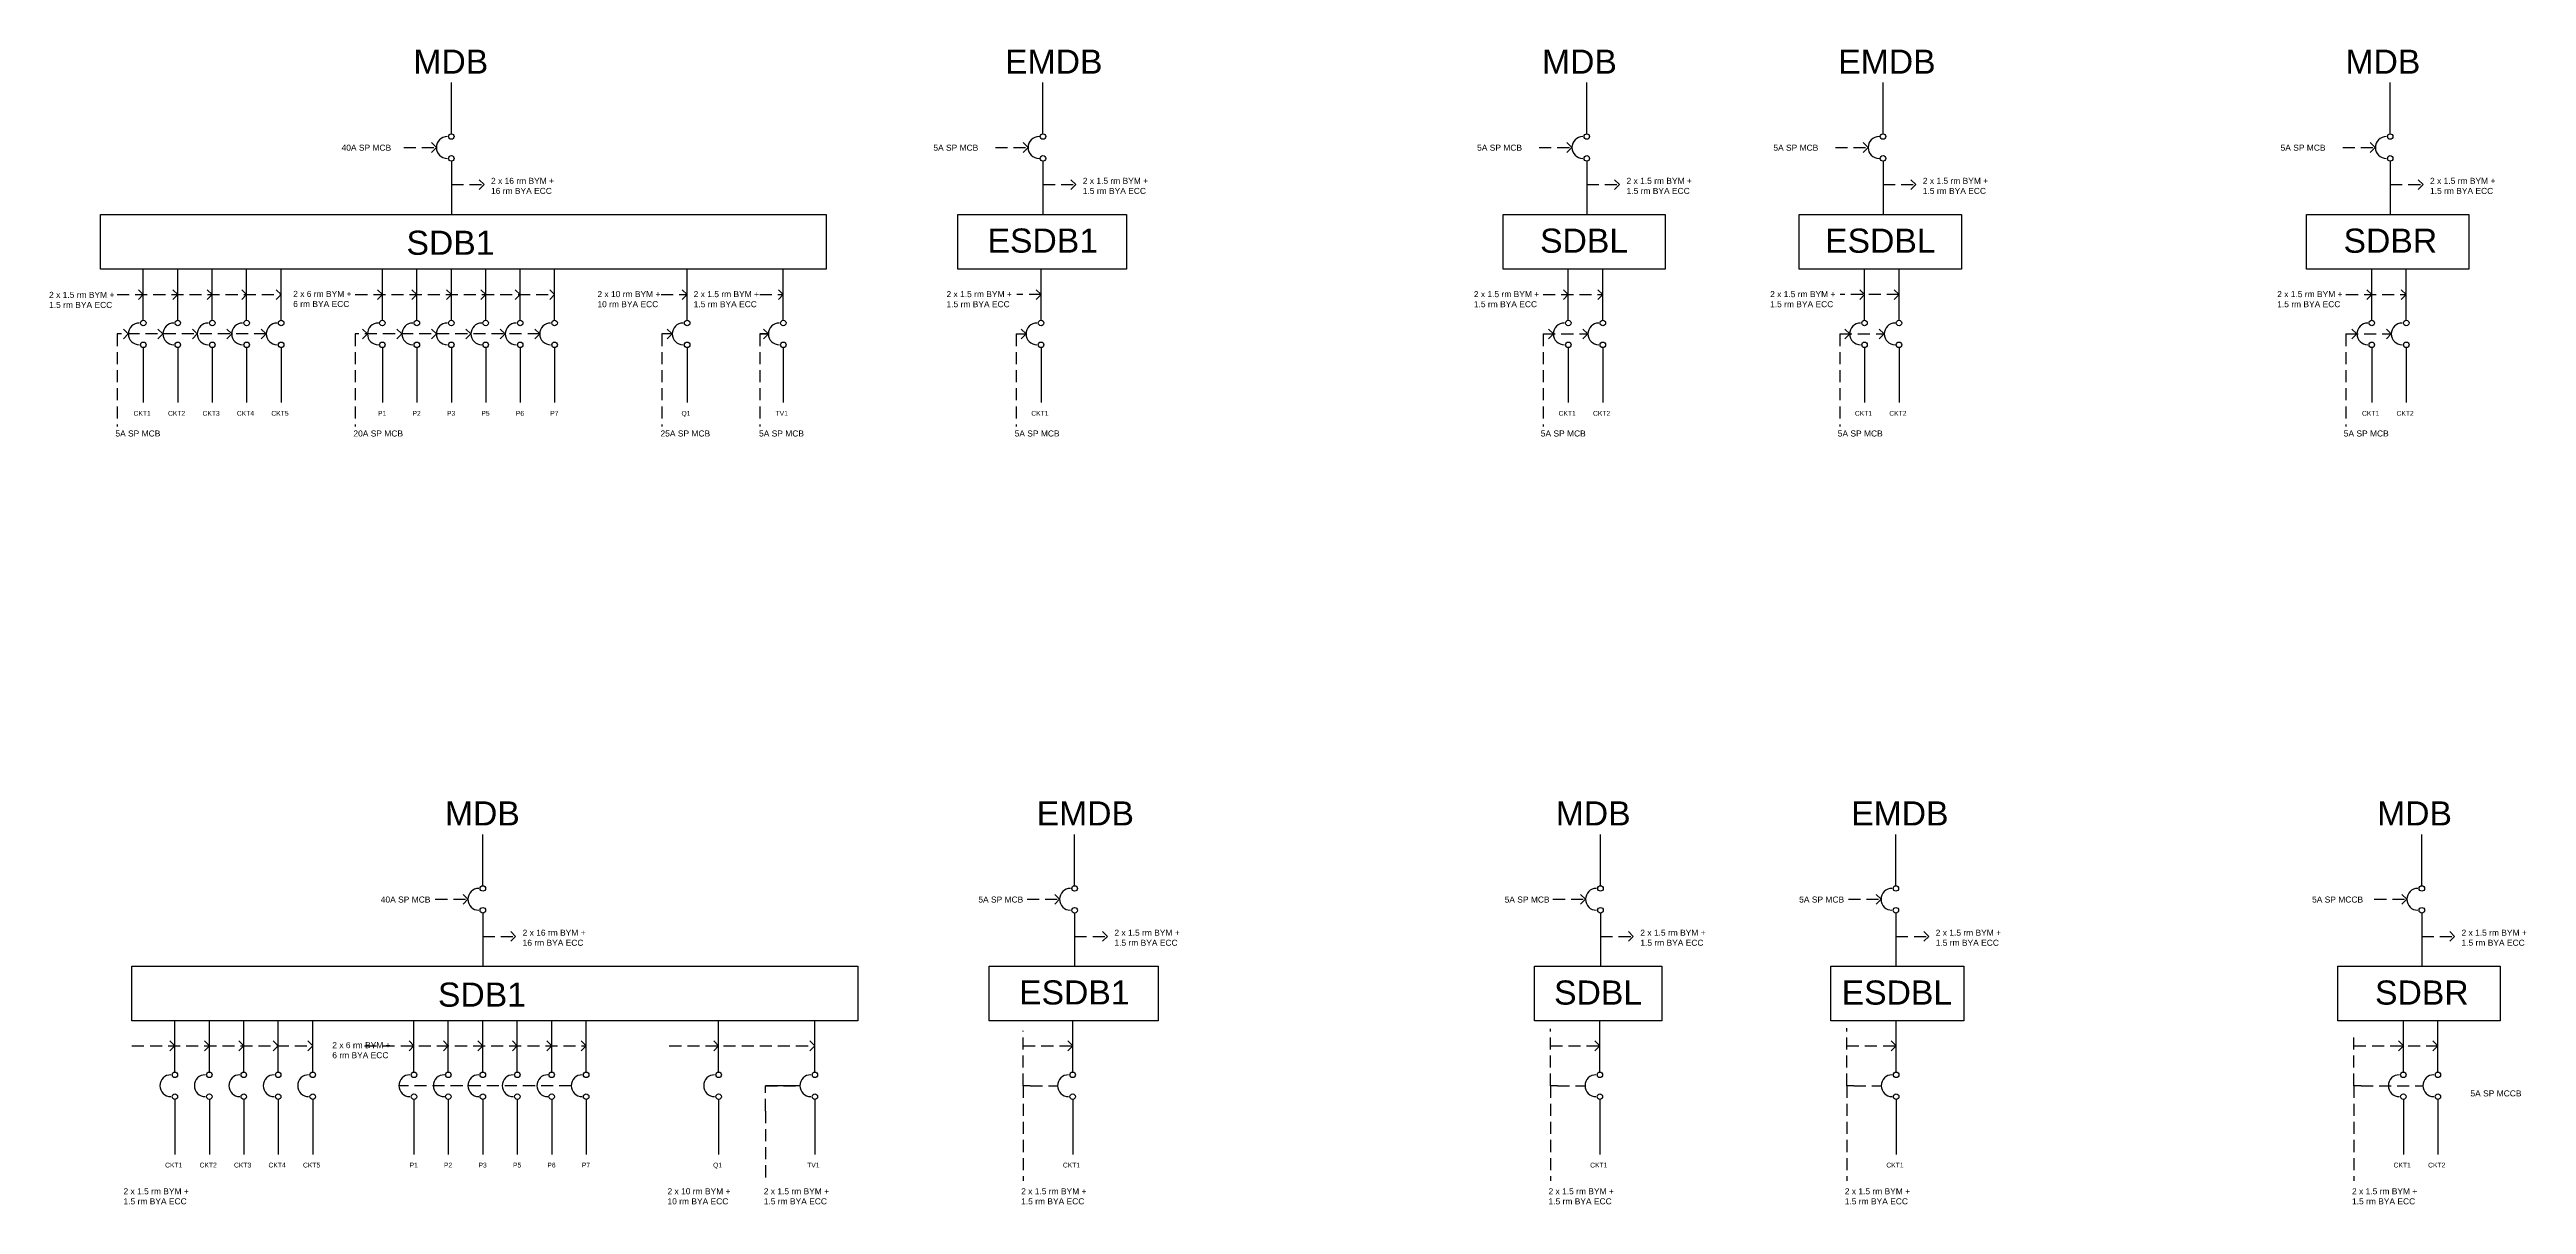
# Model space of a CAD drawing. Header units: inches. Extents: x 507 to 10591, y -111 to 2919.
# Drawn here: x 507 to 2560, y 567 to 1524 of the extents above; entities that cross this region are included whole.
import ezdxf

# ---------------------------------------------------------------- set-up
doc = ezdxf.new("R2010")
doc.units = ezdxf.units.IN
doc.header["$LTSCALE"] = 40
doc.header["$MEASUREMENT"] = 0
doc.linetypes.add('HIDDEN', pattern=[0.375, 0.25, -0.125])
doc.layers.add('Layer1', color=7, linetype='HIDDEN')
doc.styles.get("Standard").update_dxf_attribs({"font": 'arial.ttf'})

msp = doc.modelspace()

# ---------------------------------------------------------------- linework, layer by layer
for p, q in [((840.1, 1454), (840.1, 1496.4)), ((1330.6, 1454), (1330.6, 1496.4)), ((1781.4, 1454), (1781.4, 1496.4)), ((2027, 1454), (2027, 1496.4)), ((2447.5, 1454), (2447.5, 1496.4)), ((827.7, 1442.6), (823.6, 1446.7)), ((827.7, 1442.6), (823.6, 1438.6)), ((1318.2, 1442.6), (1314.2, 1446.7)), ((1318.2, 1442.6), (1314.2, 1438.6)), ((1769, 1442.6), (1765, 1446.7)), ((1769, 1442.6), (1765, 1438.6)), ((2014.6, 1442.6), (2010.6, 1446.7)), ((2014.6, 1442.6), (2010.6, 1438.6)), ((2435.1, 1442.6), (2431, 1446.7)), ((2435.1, 1442.6), (2431, 1438.6)), ((840.1, 1431.3), (840.1, 1387.1)), ((1330.6, 1431.3), (1330.6, 1387.1)), ((1781.4, 1431.3), (1781.4, 1387.1)), ((2027, 1431.3), (2027, 1387.1)), ((2447.5, 1431.3), (2447.5, 1387.1)), ((867.2, 1411.9), (863.2, 1415.9)), ((867.2, 1411.9), (863.2, 1407.8)), ((1357.8, 1411.9), (1353.7, 1415.9)), ((1357.8, 1411.9), (1353.7, 1407.8)), ((1808.6, 1411.9), (1804.5, 1415.9)), ((1808.6, 1411.9), (1804.5, 1407.8)), ((2054.2, 1411.9), (2050.1, 1415.9)), ((2054.2, 1411.9), (2050.1, 1407.8)), ((2474.7, 1411.9), (2470.6, 1415.9)), ((2474.7, 1411.9), (2470.6, 1407.8)), ((584.7, 1299.4), (584.7, 1341.8)), ((613.3, 1299.4), (613.3, 1341.8)), ((641.9, 1299.4), (641.9, 1341.8)), ((670.4, 1299.4), (670.4, 1341.8)), ((699, 1299.4), (699, 1341.8)), ((782.9, 1299.4), (782.9, 1341.8)), ((811.5, 1299.4), (811.5, 1341.8)), ((840.1, 1299.4), (840.1, 1341.8)), ((868.6, 1299.4), (868.6, 1341.8)), ((897.2, 1299.4), (897.2, 1341.8)), ((925.7, 1299.4), (925.7, 1341.8)), ((1035.6, 1299.4), (1035.6, 1341.8)), ((1115.3, 1299.4), (1115.3, 1341.8)), ((1329, 1299.4), (1329, 1341.8)), ((1766.1, 1299.4), (1766.1, 1341.8)), ((1794.7, 1299.4), (1794.7, 1341.8)), ((2011.7, 1299.4), (2011.7, 1341.8)), ((2040.3, 1299.4), (2040.3, 1341.8)), ((2432.2, 1299.4), (2432.2, 1341.8)), ((2460.8, 1299.4), (2460.8, 1341.8)), ((584.7, 1320.8), (580.7, 1324.8)), ((584.7, 1320.8), (580.7, 1316.7)), ((613.3, 1320.8), (609.2, 1324.8)), ((613.3, 1320.8), (609.2, 1316.7)), ((641.9, 1320.8), (637.8, 1324.8)), ((641.9, 1320.8), (637.8, 1316.7)), ((670.4, 1320.8), (666.4, 1324.8)), ((670.4, 1320.8), (666.4, 1316.7)), ((699, 1320.8), (694.9, 1324.8)), ((699, 1320.8), (694.9, 1316.7)), ((782.9, 1320.8), (778.9, 1324.8)), ((782.9, 1320.8), (778.9, 1316.7)), ((811.5, 1320.8), (807.4, 1324.8)), ((811.5, 1320.8), (807.4, 1316.7)), ((840.1, 1320.8), (836, 1324.8)), ((840.1, 1320.8), (836, 1316.7)), ((868.6, 1320.8), (864.5, 1324.8)), ((868.6, 1320.8), (864.5, 1316.7)), ((897.2, 1320.8), (893.1, 1324.8)), ((897.2, 1320.8), (893.1, 1316.7)), ((925.7, 1320.8), (921.7, 1324.8)), ((925.7, 1320.8), (921.7, 1316.7)), ((1035.6, 1320.8), (1031.5, 1324.8)), ((1035.6, 1320.8), (1031.5, 1316.7)), ((1115.3, 1320.8), (1111.2, 1324.8)), ((1115.3, 1320.8), (1111.2, 1316.7)), ((1329, 1320.8), (1324.9, 1324.8)), ((1329, 1320.8), (1324.9, 1316.7)), ((1766.1, 1320.8), (1762.1, 1324.8)), ((1766.1, 1320.8), (1762.1, 1316.7)), ((1794.7, 1320.8), (1790.6, 1324.8)), ((1794.7, 1320.8), (1790.6, 1316.7)), ((2011.7, 1320.8), (2007.7, 1324.8)), ((2011.7, 1320.8), (2007.7, 1316.7)), ((2040.3, 1320.8), (2036.2, 1324.8)), ((2040.3, 1320.8), (2036.2, 1316.7)), ((2432.2, 1320.8), (2428.2, 1324.8)), ((2432.2, 1320.8), (2428.2, 1316.7)), ((2460.8, 1320.8), (2456.7, 1324.8)), ((2460.8, 1320.8), (2456.7, 1316.7)), ((572.3, 1288.1), (568.3, 1292.2)), ((572.3, 1288.1), (568.3, 1284)), ((584.7, 1276.8), (584.7, 1231.2)), ((600.9, 1288.1), (596.8, 1292.2)), ((600.9, 1288.1), (596.8, 1284)), ((613.3, 1276.8), (613.3, 1231.2)), ((629.5, 1288.1), (625.4, 1292.2)), ((629.5, 1288.1), (625.4, 1284)), ((641.9, 1276.8), (641.9, 1231.2)), ((658, 1288.1), (654, 1292.2)), ((658, 1288.1), (654, 1284)), ((670.4, 1276.8), (670.4, 1231.2)), ((686.6, 1288.1), (682.5, 1292.2)), ((686.6, 1288.1), (682.5, 1284)), ((699, 1276.8), (699, 1231.2)), ((770.5, 1288.1), (766.5, 1292.2)), ((770.5, 1288.1), (766.5, 1284)), ((782.9, 1276.8), (782.9, 1231.2)), ((799.1, 1288.1), (795, 1292.2)), ((799.1, 1288.1), (795, 1284)), ((811.5, 1276.8), (811.5, 1231.2)), ((827.7, 1288.1), (823.6, 1292.2)), ((827.7, 1288.1), (823.6, 1284)), ((840.1, 1276.8), (840.1, 1231.2)), ((856.2, 1288.1), (852.2, 1292.2)), ((856.2, 1288.1), (852.2, 1284)), ((868.6, 1276.8), (868.6, 1231.2)), ((884.8, 1288.1), (880.7, 1292.2)), ((884.8, 1288.1), (880.7, 1284)), ((897.2, 1276.8), (897.2, 1231.2)), ((913.4, 1288.1), (909.3, 1292.2)), ((913.4, 1288.1), (909.3, 1284)), ((925.7, 1276.8), (925.7, 1231.2)), ((1023.2, 1288.1), (1019.1, 1292.2)), ((1023.2, 1288.1), (1019.1, 1284)), ((1035.6, 1276.8), (1035.6, 1231.2)), ((1102.9, 1288.1), (1095.9, 1288.1)), ((1102.9, 1288.1), (1098.9, 1292.2)), ((1102.9, 1288.1), (1098.9, 1284)), ((1115.3, 1276.8), (1115.3, 1231.2)), ((1316.6, 1288.1), (1312.5, 1292.2)), ((1316.6, 1288.1), (1312.5, 1284)), ((1329, 1276.8), (1329, 1231.2)), ((1753.7, 1288.1), (1749.7, 1292.2)), ((1753.7, 1288.1), (1749.7, 1284)), ((1766.1, 1276.8), (1766.1, 1231.2)), ((1782.3, 1288.1), (1778.2, 1292.2)), ((1782.3, 1288.1), (1778.2, 1284)), ((1794.7, 1276.8), (1794.7, 1231.2)), ((1999.4, 1288.1), (1995.3, 1292.2)), ((1999.4, 1288.1), (1995.3, 1284)), ((2011.7, 1276.8), (2011.7, 1231.2)), ((2027.9, 1288.1), (2023.9, 1292.2)), ((2027.9, 1288.1), (2023.9, 1284)), ((2040.3, 1276.8), (2040.3, 1231.2)), ((2419.8, 1288.1), (2415.8, 1292.2)), ((2419.8, 1288.1), (2415.8, 1284)), ((2432.2, 1276.8), (2432.2, 1231.2)), ((2448.4, 1288.1), (2444.3, 1292.2)), ((2448.4, 1288.1), (2444.3, 1284)), ((2460.8, 1276.8), (2460.8, 1231.2)), ((866.2, 830.8), (866.2, 873.2)), ((1356.8, 830.8), (1356.8, 873.2)), ((1792.8, 830.8), (1792.8, 873.2)), ((2037.7, 830.8), (2037.7, 873.2)), ((2473.7, 830.8), (2473.7, 873.2)), ((853.8, 819.5), (849.8, 823.6)), ((1344.4, 819.5), (1340.3, 823.6)), ((1780.4, 819.5), (1776.3, 823.6)), ((2025.4, 819.5), (2021.3, 823.6)), ((2461.3, 819.5), (2457.2, 823.6)), ((853.8, 819.5), (849.8, 815.4)), ((866.2, 808.2), (866.2, 764)), ((1344.4, 819.5), (1340.3, 815.4)), ((1356.8, 808.2), (1356.8, 764)), ((1780.4, 819.5), (1776.3, 815.4)), ((1792.8, 808.2), (1792.8, 764)), ((2025.4, 819.5), (2021.3, 815.4)), ((2037.7, 808.2), (2037.7, 764)), ((2461.3, 819.5), (2457.2, 815.4)), ((2473.7, 808.2), (2473.7, 764)), ((893.4, 788.7), (889.3, 792.8)), ((893.4, 788.7), (889.3, 784.7)), ((1384, 788.7), (1379.9, 792.8)), ((1384, 788.7), (1379.9, 784.7)), ((1820, 788.7), (1815.9, 792.8)), ((1820, 788.7), (1815.9, 784.7)), ((2064.9, 788.7), (2060.9, 792.8)), ((2064.9, 788.7), (2060.9, 784.7)), ((2500.9, 788.7), (2496.8, 792.8)), ((2500.9, 788.7), (2496.8, 784.7)), ((610.9, 698), (606.8, 702.1)), ((610.9, 676.3), (610.9, 718.7)), ((639.5, 698), (635.4, 702.1)), ((639.5, 676.3), (639.5, 718.7)), ((668, 698), (664, 702.1)), ((668, 676.3), (668, 718.7)), ((696.6, 698), (692.5, 702.1)), ((696.6, 676.3), (696.6, 718.7)), ((725.2, 698), (721.1, 702.1)), ((725.2, 676.3), (725.2, 718.7)), ((809.1, 698), (805, 702.1)), ((809.1, 676.3), (809.1, 718.7)), ((837.6, 698), (833.6, 702.1)), ((837.6, 676.3), (837.6, 718.7)), ((866.2, 698), (862.1, 702.1)), ((866.2, 676.3), (866.2, 718.7)), ((894.8, 698), (890.7, 702.1)), ((894.8, 676.3), (894.8, 718.7)), ((923.3, 698), (919.3, 702.1)), ((923.3, 676.3), (923.3, 718.7)), ((951.9, 698), (947.8, 702.1)), ((951.9, 676.3), (951.9, 718.7)), ((1061.7, 698), (1057.7, 702.1)), ((1061.7, 676.3), (1061.7, 718.7)), ((1141.5, 698), (1137.4, 702.1)), ((1141.5, 676.3), (1141.5, 718.7)), ((1355.2, 698), (1351.1, 702.1)), ((1355.2, 676.3), (1355.2, 718.7)), ((1792.3, 698), (1788.2, 702.1)), ((1792.3, 676.3), (1792.3, 718.7)), ((2037.9, 698), (2033.8, 702.1)), ((2037.9, 676.3), (2037.9, 718.7)), ((2458.4, 698), (2454.3, 702.1)), ((2458.4, 676.3), (2458.4, 718.7)), ((2487, 698), (2482.9, 702.1)), ((2487, 676.3), (2487, 718.7)), ((610.9, 698), (606.8, 693.9)), ((639.5, 698), (635.4, 693.9)), ((668, 698), (664, 693.9)), ((696.6, 698), (692.5, 693.9)), ((725.2, 698), (721.1, 693.9)), ((809.1, 698), (805, 693.9)), ((837.6, 698), (833.6, 693.9)), ((866.2, 698), (862.1, 693.9)), ((894.8, 698), (890.7, 693.9)), ((923.3, 698), (919.3, 693.9)), ((951.9, 698), (947.8, 693.9)), ((1061.7, 698), (1057.7, 693.9)), ((1141.5, 698), (1137.4, 693.9)), ((1355.2, 698), (1351.1, 693.9)), ((1792.3, 698), (1788.2, 693.9)), ((2037.9, 698), (2033.8, 693.9)), ((2458.4, 698), (2454.3, 693.9)), ((2487, 698), (2482.9, 693.9)), ((1129.1, 665), (1100.5, 665)), ((1320.1, 665), (1314.2, 665)), ((1757.2, 665), (1751.3, 665)), ((610.9, 653.6), (610.9, 608.1)), ((639.5, 653.6), (639.5, 608.1)), ((668, 653.6), (668, 608.1)), ((696.6, 653.6), (696.6, 608.1)), ((725.2, 653.6), (725.2, 608.1)), ((809.1, 653.6), (809.1, 608.1)), ((837.6, 653.6), (837.6, 608.1)), ((866.2, 653.6), (866.2, 608.1)), ((894.8, 653.6), (894.8, 608.1)), ((923.3, 653.6), (923.3, 608.1)), ((951.9, 653.6), (951.9, 608.1)), ((1061.7, 653.6), (1061.7, 608.1)), ((1141.5, 653.6), (1141.5, 608.1)), ((1355.2, 653.6), (1355.2, 608.1)), ((1792.3, 653.6), (1792.3, 608.1)), ((2037.9, 653.6), (2037.9, 608.1)), ((2458.4, 653.6), (2458.4, 608.1)), ((2487, 653.6), (2487, 608.1))]:
    msp.add_line(p, q)
at = {"linetype": 'HIDDEN'}
for p, q in [((800.7, 1442.6), (827.7, 1442.6)), ((1291.2, 1442.6), (1318.2, 1442.6)), ((1742, 1442.6), (1769, 1442.6)), ((1987.6, 1442.6), (2014.6, 1442.6)), ((2408.1, 1442.6), (2435.1, 1442.6)), ((840.1, 1411.9), (867.2, 1411.9)), ((1330.6, 1411.9), (1357.8, 1411.9)), ((1781.4, 1411.9), (1808.6, 1411.9)), ((2027, 1411.9), (2054.2, 1411.9)), ((2447.5, 1411.9), (2474.7, 1411.9)), ((563, 1320.8), (699, 1320.8)), ((760.5, 1320.8), (925.7, 1320.8)), ((1014.1, 1320.8), (1035.6, 1320.8)), ((1095.9, 1320.8), (1115.3, 1320.8)), ((1329, 1320.8), (1308.8, 1320.8)), ((1745.3, 1320.8), (1794.7, 1320.8)), ((2040.3, 1320.8), (1991.4, 1320.8)), ((2410.8, 1320.8), (2460.8, 1320.8)), ((686.6, 1288.1), (563, 1288.1)), ((563, 1288.1), (563, 1211.5)), ((913.4, 1288.1), (760.5, 1288.1)), ((760.5, 1288.1), (760.5, 1211.5)), ((1023.2, 1288.1), (1014.7, 1288.1)), ((1014.7, 1288.1), (1014.7, 1211.5)), ((1095.9, 1288.1), (1095.9, 1211.5)), ((1308.4, 1288.1), (1316.6, 1288.1)), ((1308.4, 1288.1), (1308.4, 1211.5)), ((1745.3, 1288.1), (1782.3, 1288.1)), ((1745.3, 1288.1), (1745.3, 1211.5)), ((1991.2, 1288.1), (2027.9, 1288.1)), ((1991.2, 1288.1), (1991.2, 1211.5)), ((2410.8, 1288.1), (2448.4, 1288.1)), ((2410.8, 1288.1), (2410.8, 1211.5)), ((826.8, 819.5), (853.8, 819.5)), ((1317.4, 819.5), (1344.4, 819.5)), ((1753.4, 819.5), (1780.4, 819.5)), ((1998.3, 819.5), (2025.4, 819.5)), ((2434.3, 819.5), (2461.3, 819.5)), ((866.2, 788.7), (893.4, 788.7)), ((1356.8, 788.7), (1384, 788.7)), ((1792.8, 788.7), (1820, 788.7)), ((2037.7, 788.7), (2064.9, 788.7)), ((2473.7, 788.7), (2500.9, 788.7)), ((939.5, 665), (796.7, 665)), ((1314.2, 665), (1314.2, 586.2)), ((1320.1, 665), (1342.8, 665)), ((1751.3, 665), (1751.3, 586.2)), ((1757.2, 665), (1779.9, 665)), ((1997, 665), (1997, 586.2)), ((2002.8, 665), (1997, 665)), ((2002.8, 665), (2025.5, 665)), ((2417.4, 665), (2417.4, 586.2)), ((2423.3, 665), (2417.4, 665)), ((2423.3, 665), (2474.6, 665)), ((1100.5, 644), (1100.5, 586.2))]:
    msp.add_line(p, q, dxfattribs=at)
for points in [[(549.2, 1387.1), (1150.8, 1387.1), (1150.8, 1341.8), (549.2, 1341.8)], [(1259.9, 1387.1), (1399.9, 1387.1), (1399.9, 1341.8), (1259.9, 1341.8)], [(1712, 1387.1), (1846.5, 1387.1), (1846.5, 1341.8), (1712, 1341.8)], [(1957.6, 1387.1), (2092.1, 1387.1), (2092.1, 1341.8), (1957.6, 1341.8)], [(2378.1, 1387.1), (2512.6, 1387.1), (2512.6, 1341.8), (2378.1, 1341.8)], [(575.3, 764), (1177, 764), (1177, 718.7), (575.3, 718.7)], [(1286, 764), (1426, 764), (1426, 718.7), (1286, 718.7)], [(1738.1, 764), (1843.7, 764), (1843.7, 718.7), (1738.1, 718.7)], [(1983.7, 764), (2094, 764), (2094, 718.7), (1983.7, 718.7)], [(2404.2, 764), (2538.7, 764), (2538.7, 718.7), (2404.2, 718.7)]]:
    msp.add_lwpolyline(points, close=True)
for points in [[(1095.9, 1288.1), (1102.9, 1288.1)], [(1100.5, 644), (1100.5, 665), (1129.1, 665)]]:
    msp.add_lwpolyline(points, dxfattribs=at)
for centre in [(840.1, 1451.7), (1330.6, 1451.7), (1781.4, 1451.7), (2027, 1451.7), (2447.5, 1451.7), (840.1, 1433.6), (1330.6, 1433.6), (1781.4, 1433.6), (2027, 1433.6), (2447.5, 1433.6), (584.7, 1297.2), (613.3, 1297.2), (641.9, 1297.2), (670.4, 1297.2), (699, 1297.2), (782.9, 1297.2), (811.5, 1297.2), (840.1, 1297.2), (868.6, 1297.2), (897.2, 1297.2), (925.7, 1297.2), (1035.6, 1297.2), (1115.3, 1297.2), (1329, 1297.2), (1766.1, 1297.2), (1794.7, 1297.2), (2011.7, 1297.2), (2040.3, 1297.2), (2432.2, 1297.2), (2460.8, 1297.2), (584.7, 1279.1), (613.3, 1279.1), (641.9, 1279.1), (670.4, 1279.1), (699, 1279.1), (782.9, 1279.1), (811.5, 1279.1), (840.1, 1279.1), (868.6, 1279.1), (897.2, 1279.1), (925.7, 1279.1), (1035.6, 1279.1), (1115.3, 1279.1), (1329, 1279.1), (1766.1, 1279.1), (1794.7, 1279.1), (2011.7, 1279.1), (2040.3, 1279.1), (2432.2, 1279.1), (2460.8, 1279.1), (866.2, 828.5), (1356.8, 828.5), (1792.8, 828.5), (2037.7, 828.5), (2473.7, 828.5), (866.2, 810.4), (1356.8, 810.4), (1792.8, 810.4), (2037.7, 810.4), (2473.7, 810.4), (610.9, 674), (610.9, 655.9), (639.5, 674), (639.5, 655.9), (668, 674), (668, 655.9), (696.6, 674), (696.6, 655.9), (725.2, 674), (725.2, 655.9), (809.1, 674), (809.1, 655.9), (837.6, 674), (837.6, 655.9), (866.2, 674), (866.2, 655.9), (894.8, 674), (894.8, 655.9), (923.3, 674), (923.3, 655.9), (951.9, 674), (951.9, 655.9), (1061.7, 674), (1061.7, 655.9), (1141.5, 674), (1141.5, 655.9), (1355.2, 674), (1355.2, 655.9), (1792.3, 674), (1792.3, 655.9), (2037.9, 674), (2037.9, 655.9), (2458.4, 674), (2458.4, 655.9), (2487, 674), (2487, 655.9)]:
    msp.add_circle(centre, 2.28)
for centre in [(836.7, 1442.6), (1327.3, 1442.6), (1778.1, 1442.6), (2023.7, 1442.6), (2444.2, 1442.6), (581.4, 1288.1), (610, 1288.1), (638.5, 1288.1), (667.1, 1288.1), (695.7, 1288.1), (779.6, 1288.1), (808.1, 1288.1), (836.7, 1288.1), (865.3, 1288.1), (893.8, 1288.1), (922.4, 1288.1), (1032.2, 1288.1), (1112, 1288.1), (1325.6, 1288.1), (1762.8, 1288.1), (1791.4, 1288.1), (2008.4, 1288.1), (2037, 1288.1), (2428.9, 1288.1), (2457.4, 1288.1), (862.9, 819.5), (1353.4, 819.5), (1789.4, 819.5), (2034.4, 819.5), (2470.3, 819.5), (607.6, 665), (636.1, 665), (664.7, 665), (693.2, 665), (721.8, 665), (805.7, 665), (834.3, 665), (862.9, 665), (891.4, 665), (920, 665), (948.6, 665), (1058.4, 665), (1138.1, 665), (1351.8, 665), (1789, 665), (2034.6, 665), (2455, 665), (2483.6, 665)]:
    msp.add_arc(centre, 9.04, 90, 270)
at = {"layer": 'Layer1'}
for p, q in [((1314.2, 665), (1314.2, 710.4)), ((1751.3, 665), (1751.3, 712.2)), ((1997, 665), (1997, 712.6)), ((2417.4, 665), (2417.4, 707.7)), ((575.3, 698), (725.2, 698)), ((768.1, 698), (951.9, 698)), ((1020.8, 698), (1141.5, 698)), ((1314.2, 698), (1355.2, 698)), ((1751.3, 698), (1792.3, 698)), ((1997, 698), (2037.9, 698)), ((2417.4, 698), (2487, 698))]:
    msp.add_line(p, q, dxfattribs=at)

# ---------------------------------------------------------------- texts
for s, height, p in [('MDB', 20, (808.6, 1503.8)), ('EMDB', 20, (1299.2, 1503.8)), ('MDB', 20, (1744.3, 1503.8)), ('EMDB', 20, (1989.9, 1503.8)), ('MDB', 20, (2410.4, 1503.8)), ('SDB1', 20, (802.9, 1353.7)), ('ESDB1', 20, (1284.6, 1355.5)), ('SDBL', 20, (1742.7, 1355.4)), ('ESDBL', 20, (1979, 1355.4)), ('SDBR', 20, (2408.8, 1355.4)), ('CKT1', 4, (576.6, 1220.3)), ('CKT2', 4, (605.2, 1220.3)), ('CKT3', 4, (633.8, 1220.3)), ('CKT4', 4, (662.3, 1220.3)), ('CKT5', 4, (690.9, 1220.3)), ('P1', 4, (779.3, 1220.3)), ('P2', 4, (807.9, 1220.3)), ('P3', 4, (836.5, 1220.3)), ('P5', 4, (865, 1220.3)), ('P6', 4, (893.6, 1220.3)), ('P7', 4, (922.1, 1220.3)), ('Q1', 4, (1030.9, 1220.3)), ('TV1', 4, (1108.9, 1220.3)), ('CKT1', 4, (1320.9, 1220.3)), ('CKT1', 4, (1758, 1220.3)), ('CKT2', 4, (1786.6, 1220.3)), ('CKT1', 4, (2003.7, 1220.3)), ('CKT2', 4, (2032.2, 1220.3)), ('CKT1', 4, (2424.1, 1220.3)), ('CKT2', 4, (2452.7, 1220.3)), ('MDB', 20, (834.8, 880.7)), ('EMDB', 20, (1325.3, 880.7)), ('MDB', 20, (1755.7, 880.7)), ('EMDB', 20, (2000.6, 880.7)), ('MDB', 20, (2436.6, 880.7)), ('SDB1', 20, (829, 730.5)), ('ESDB1', 20, (1310.8, 732.3)), ('SDBL', 20, (1754.3, 732.2)), ('ESDBL', 20, (1992.7, 732.2)), ('SDBR', 20, (2434.9, 732.2)), ('CKT1', 4, (602.8, 597.2)), ('CKT2', 4, (631.4, 597.2)), ('CKT3', 4, (659.9, 597.2)), ('CKT4', 4, (688.5, 597.2)), ('CKT5', 4, (717.1, 597.2)), ('P1', 4, (805.5, 597.2)), ('P2', 4, (834, 597.2)), ('P3', 4, (862.6, 597.2)), ('P5', 4, (891.2, 597.2)), ('P6', 4, (919.7, 597.2)), ('P7', 4, (948.3, 597.2)), ('Q1', 4, (1057.1, 597.2)), ('TV1', 4, (1135.1, 597.2)), ('CKT1', 4, (1347.1, 597.2)), ('CKT1', 4, (1784.2, 597.2)), ('CKT1', 4, (2029.8, 597.2)), ('CKT1', 4, (2450.3, 597.2)), ('CKT2', 4, (2478.9, 597.2))]:
    msp.add_text(s, height=height).set_placement(p)
at = {"char_height": 5, "attachment_point": 1}
for s, width, insert in [('40A SP MCB', 57.842, (749.1, 1445)), ('5A SP MCB', 57.842, (1239.7, 1445)), ('5A SP MCB', 57.842, (1690.5, 1445)), ('5A SP MCB', 57.842, (1936.1, 1445)), ('5A SP MCB', 57.842, (2356.6, 1445)), ('2 x 16 rm BYM + 16 rm BYA ECC', 57.842, (873, 1417.5)), ('2 x 1.5 rm BYM + 1.5 rm BYA ECC', 57.842, (1363.6, 1417.5)), ('2 x 1.5 rm BYM + 1.5 rm BYA ECC', 57.842, (1814.4, 1417.5)), ('2 x 1.5 rm BYM + 1.5 rm BYA ECC', 57.842, (2060, 1417.5)), ('2 x 1.5 rm BYM + 1.5 rm BYA ECC', 57.842, (2480.5, 1417.5)), ('2 x 1.5 rm BYM + 1.5 rm BYA ECC', 57.863, (506.6, 1323)), ('2 x 6 rm BYM + 6 rm BYA ECC', 49.603, (709, 1323.8)), ('2 x 10 rm BYM + 10 rm BYA ECC', 55.003, (961.2, 1323.6)), ('2 x 1.5 rm BYM + 1.5 rm BYA ECC', 59.495, (1041, 1323.6)), ('2 x 1.5 rm BYM + 1.5 rm BYA ECC', 57.863, (1250.6, 1323.6)), ('2 x 1.5 rm BYM + 1.5 rm BYA ECC', 57.863, (1687.8, 1323.6)), ('2 x 1.5 rm BYM + 1.5 rm BYA ECC', 57.863, (1933.4, 1323.6)), ('2 x 1.5 rm BYM + 1.5 rm BYA ECC', 57.863, (2353.8, 1323.6)), ('5A SP MCB', 57.842, (561.6, 1208.1)), ('20A SP MCB', 57.842, (758.9, 1208.1)), ('25A SP MCB', 57.842, (1013.5, 1208.1)), ('5A SP MCB', 57.842, (1095.2, 1208.1)), ('5A SP MCB', 57.842, (1307.1, 1208.1)), ('5A SP MCB', 57.842, (1743.3, 1208.1)), ('5A SP MCB', 57.842, (1989.5, 1208.1)), ('5A SP MCB', 57.842, (2409, 1208.1)), ('40A SP MCB', 57.842, (781.6, 821.8)), ('5A SP MCB', 57.842, (1277, 821.8)), ('5A SP MCB', 57.842, (1713.3, 821.8)), ('5A SP MCB', 57.842, (1957.5, 821.8)), ('5A SP MCCB', 57.842, (2382.7, 821.8)), ('2 x 16 rm BYM + 16 rm BYA ECC', 57.842, (899.2, 794.3)), ('2 x 1.5 rm BYM + 1.5 rm BYA ECC', 57.842, (1389.8, 794.3)), ('2 x 1.5 rm BYM + 1.5 rm BYA ECC', 57.842, (1825.8, 794.3)), ('2 x 1.5 rm BYM + 1.5 rm BYA ECC', 57.842, (2070.7, 794.3)), ('2 x 1.5 rm BYM + 1.5 rm BYA ECC', 57.842, (2506.6, 794.3)), ('2 x 6 rm BYM + 6 rm BYA ECC', 49.603, (741.4, 701.1)), ('5A SP MCCB', 57.842, (2514, 661.1)), ('2 x 1.5 rm BYM + 1.5 rm BYA ECC', 57.863, (568.3, 580)), ('2 x 10 rm BYM + 10 rm BYA ECC', 55.003, (1019.3, 580)), ('2 x 1.5 rm BYM + 1.5 rm BYA ECC', 59.495, (1099.1, 580)), ('2 x 1.5 rm BYM + 1.5 rm BYA ECC', 57.863, (1312.5, 580)), ('2 x 1.5 rm BYM + 1.5 rm BYA ECC', 57.863, (1749.7, 580)), ('2 x 1.5 rm BYM + 1.5 rm BYA ECC', 57.863, (1995.3, 580)), ('2 x 1.5 rm BYM + 1.5 rm BYA ECC', 57.863, (2415.8, 580))]:
    msp.add_mtext_dynamic_manual_height_columns(s, width=width, gutter_width=52.4, heights=[0], dxfattribs=dict(at, insert=insert))

doc.saveas('drawing.dxf')
